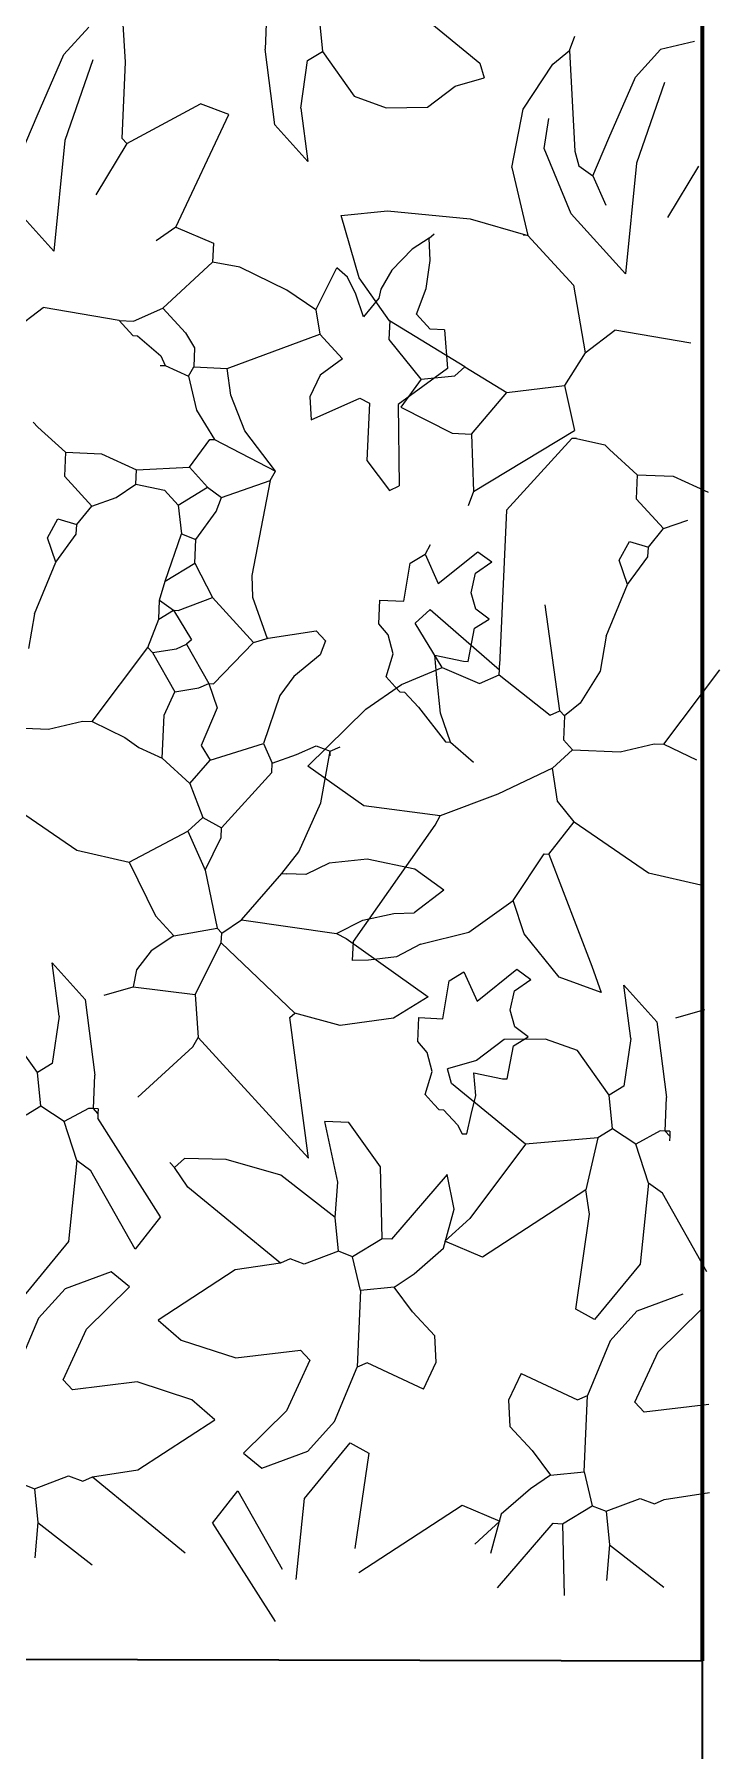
# Model space of a CAD drawing. Header units: inches. Extents: x 2013 to 15569, y -2551 to 2524.
# Drawn here: x 5214.5 to 5260.2, y 698.2 to 812.6 of the extents above; entities that cross this region are included whole.
import ezdxf

# ---------------------------------------------------------------- set-up
doc = ezdxf.new("R2010")
doc.units = ezdxf.units.IN
doc.header["$MEASUREMENT"] = 0
doc.layers.add('A-FLOR-FTPT', color=6, linetype='Continuous', lineweight=70)
doc.layers.add('A-WALL-FULL', color=7, linetype='Continuous', lineweight=35)
doc.layers.add('VERDE_siepe', color=96, linetype='Continuous')

msp = doc.modelspace()

# ---------------------------------------------------------------- linework, layer by layer
at = {"layer": 'A-FLOR-FTPT'}
msp.add_line((5259.046, 704.148), (5259.046, 999.638), dxfattribs=at)
at = {"layer": 'A-WALL-FULL'}
for p in [(5034.046, 704.638), (5259.046, 99.638)]:
    msp.add_line(p, (5259.046, 704.148), dxfattribs=at)
at = {"layer": 'VERDE_siepe'}
for p, q in [((5239.276, 814.674), (5244.207, 810.629)), ((5220.588, 810.701), (5220.395, 813.582)), ((5229.981, 813.803), (5229.884, 811.573)), ((5233.485, 813.65), (5233.707, 811.406)), ((5216.461, 811.201), (5218.136, 813.043)), ((5250.174, 811.486), (5250.534, 812.428)), ((5214.687, 807.128), (5216.461, 811.201)), ((5230.527, 806.525), (5229.884, 811.573)), ((5232.723, 810.81), (5233.707, 811.406)), ((5233.707, 811.406), (5235.812, 808.442)), ((5249.064, 810.567), (5250.174, 811.486)), ((5250.174, 811.486), (5250.52, 804.767)), ((5254.566, 809.699), (5256.241, 811.541)), ((5258.5, 812.08), (5256.241, 811.541)), ((5218.406, 810.85), (5216.539, 805.476)), ((5220.366, 805.603), (5220.588, 810.701)), ((5232.265, 807.639), (5232.723, 810.81)), ((5244.207, 810.629), (5244.484, 809.659)), ((5247.091, 807.575), (5249.064, 810.567)), ((5240.714, 807.693), (5242.544, 809.106)), ((5242.544, 809.106), (5244.484, 809.659)), ((5252.792, 805.626), (5254.566, 809.699)), ((5256.512, 809.348), (5254.645, 803.975)), ((5220.67, 805.271), (5225.575, 807.93)), ((5227.458, 807.21), (5225.575, 807.93)), ((5232.265, 807.639), (5232.724, 804.084)), ((5235.812, 808.442), (5237.948, 807.667)), ((5237.948, 807.667), (5240.714, 807.693)), ((5213.62, 804.621), (5214.687, 807.128)), ((5223.939, 799.702), (5227.458, 807.21)), ((5232.724, 804.084), (5230.527, 806.525)), ((5246.322, 803.674), (5247.091, 807.575)), ((5248.497, 804.957), (5248.788, 806.957)), ((5216.539, 805.476), (5215.81, 798.105)), ((5220.67, 805.271), (5220.366, 805.603)), ((5251.725, 803.119), (5252.792, 805.626)), ((5220.67, 805.271), (5218.606, 801.85)), ((5250.279, 800.593), (5248.497, 804.957)), ((5250.52, 804.767), (5250.797, 803.797)), ((5246.322, 803.674), (5247.403, 799.157)), ((5250.797, 803.797), (5251.725, 803.119)), ((5251.725, 803.119), (5252.597, 801.166)), ((5254.645, 803.975), (5253.915, 796.603)), ((5258.776, 803.769), (5256.711, 800.348)), ((5215.81, 798.105), (5212.174, 802.095)), ((5234.957, 800.482), (5238.042, 800.787)), ((5238.042, 800.787), (5243.547, 800.254)), ((5223.939, 799.702), (5222.624, 798.802)), ((5223.939, 799.702), (5226.447, 798.635)), ((5236.158, 796.325), (5234.957, 800.482)), ((5243.547, 800.254), (5247.403, 799.157)), ((5253.915, 796.603), (5250.279, 800.593)), ((5226.447, 798.635), (5226.391, 797.361)), ((5240.826, 798.966), (5239.687, 798.24)), ((5240.826, 798.966), (5241.158, 799.27)), ((5240.883, 797.484), (5240.826, 798.966)), ((5247.403, 799.157), (5247.083, 799.171)), ((5247.403, 799.157), (5250.449, 795.833)), ((5223.066, 794.313), (5226.391, 797.361)), ((5228.21, 797.04), (5226.391, 797.361)), ((5239.687, 798.24), (5238.336, 796.833)), ((5240.617, 795.619), (5240.883, 797.484)), ((5231.336, 795.496), (5228.21, 797.04)), ((5233.275, 794.188), (5234.674, 797)), ((5235.368, 796.376), (5234.674, 797)), ((5235.932, 795.237), (5235.368, 796.376)), ((5238.183, 793.451), (5236.158, 796.325)), ((5238.336, 796.833), (5237.605, 795.575)), ((5233.275, 794.188), (5231.336, 795.496)), ((5236.447, 793.73), (5235.932, 795.237)), ((5237.605, 795.575), (5237.458, 794.963)), ((5239.966, 793.896), (5240.617, 795.619)), ((5250.449, 795.833), (5251.211, 791.33)), ((5213.106, 792.832), (5215.087, 794.342)), ((5220.156, 793.482), (5215.087, 794.342)), ((5221.112, 793.441), (5223.066, 794.313)), ((5223.066, 794.313), (5224.59, 792.651)), ((5233.275, 794.188), (5233.524, 792.581)), ((5237.458, 794.963), (5236.447, 793.73)), ((5240.88, 792.899), (5239.966, 793.896)), ((5220.156, 793.482), (5221.071, 792.485)), ((5220.156, 793.482), (5221.112, 793.441)), ((5238.162, 792.219), (5238.217, 793.493)), ((5243.19, 790.403), (5238.183, 793.451)), ((5241.836, 792.857), (5240.88, 792.899)), ((5241.836, 792.857), (5242.043, 790.294)), ((5251.211, 791.33), (5253.192, 792.84)), ((5258.262, 791.98), (5253.192, 792.84)), ((5221.071, 792.485), (5221.39, 792.471)), ((5221.39, 792.471), (5222.927, 791.127)), ((5224.59, 792.651), (5225.185, 791.668)), ((5225.185, 791.668), (5225.13, 790.392)), ((5227.36, 790.295), (5233.524, 792.581)), ((5233.524, 792.581), (5235.048, 790.918)), ((5240.281, 789.572), (5238.162, 792.219)), ((5222.899, 790.49), (5223.218, 790.476)), ((5222.927, 791.127), (5223.218, 790.476)), ((5223.218, 790.476), (5224.783, 789.77)), ((5235.048, 790.918), (5233.546, 789.83)), ((5251.211, 791.33), (5249.839, 789.156)), ((5224.783, 789.77), (5225.13, 790.392)), ((5224.783, 789.77), (5225.323, 787.511)), ((5225.13, 790.392), (5227.36, 790.295)), ((5227.592, 788.506), (5227.36, 790.295)), ((5233.546, 789.83), (5232.87, 788.393)), ((5242.043, 790.294), (5238.746, 787.884)), ((5240.281, 789.572), (5238.923, 787.716)), ((5240.281, 789.572), (5242.525, 789.794)), ((5242.525, 789.794), (5243.19, 790.403)), ((5243.19, 790.403), (5245.988, 788.685)), ((5228.532, 786.12), (5227.592, 788.506)), ((5232.87, 788.393), (5232.956, 786.859)), ((5232.956, 786.859), (5236.211, 788.314)), ((5236.211, 788.314), (5236.835, 787.967)), ((5243.633, 785.915), (5245.988, 788.685)), ((5245.988, 788.685), (5249.839, 789.156)), ((5249.839, 789.156), (5250.519, 786.157)), ((5225.323, 787.511), (5226.514, 785.544)), ((5236.835, 787.967), (5236.668, 784.144)), ((5238.746, 787.884), (5238.828, 782.454)), ((5238.923, 787.716), (5242.358, 785.97)), ((5214.435, 786.709), (5214.74, 786.377)), ((5214.74, 786.377), (5216.582, 784.7)), ((5230.573, 783.452), (5228.532, 786.12)), ((5242.358, 785.97), (5243.633, 785.915)), ((5243.633, 785.915), (5243.785, 782.077)), ((5243.785, 782.077), (5250.519, 786.157)), ((5224.838, 783.702), (5226.196, 785.558)), ((5226.196, 785.558), (5226.514, 785.544)), ((5226.514, 785.544), (5230.573, 783.452)), ((5250.323, 785.623), (5245.965, 780.833)), ((5250.642, 785.609), (5250.323, 785.623)), ((5250.642, 785.609), (5252.54, 785.207)), ((5252.54, 785.207), (5252.845, 784.875)), ((5252.845, 784.875), (5254.687, 783.199)), ((5216.582, 784.7), (5216.512, 783.107)), ((5216.582, 784.7), (5218.976, 784.601)), ((5218.976, 784.601), (5221.319, 783.536)), ((5221.319, 783.536), (5224.838, 783.702)), ((5224.838, 783.702), (5226.057, 782.372)), ((5236.668, 784.144), (5238.178, 782.162)), ((5216.512, 783.107), (5218.341, 781.112)), ((5219.962, 781.68), (5221.278, 782.58)), ((5221.278, 782.58), (5221.319, 783.536)), ((5221.278, 782.58), (5223.175, 782.179)), ((5226.985, 781.693), (5230.226, 782.829)), ((5230.226, 782.829), (5228.992, 776.498)), ((5230.226, 782.829), (5230.573, 783.452)), ((5238.178, 782.162), (5238.828, 782.454)), ((5254.687, 783.199), (5254.617, 781.605)), ((5254.687, 783.199), (5257.081, 783.1)), ((5257.081, 783.1), (5259.424, 782.034)), ((5218.341, 781.112), (5219.962, 781.68)), ((5223.175, 782.179), (5224.089, 781.181)), ((5224.089, 781.181), (5226.057, 782.372)), ((5226.057, 782.372), (5226.985, 781.693)), ((5226.625, 780.751), (5226.985, 781.693)), ((5243.785, 782.077), (5243.424, 781.136)), ((5254.617, 781.605), (5256.446, 779.61)), ((5215.376, 779.007), (5216.069, 780.254)), ((5216.069, 780.254), (5217.329, 779.88)), ((5217.329, 779.88), (5218.341, 781.112)), ((5224.089, 781.181), (5224.324, 779.256)), ((5225.266, 778.895), (5226.625, 780.751)), ((5245.965, 780.833), (5245.515, 770.51)), ((5256.446, 779.61), (5258.067, 780.178)), ((5215.944, 777.386), (5217.301, 779.242)), ((5217.301, 779.242), (5217.329, 779.88)), ((5223.23, 776.111), (5224.324, 779.256)), ((5224.324, 779.256), (5225.266, 778.895)), ((5255.434, 778.378), (5256.446, 779.61)), ((5215.944, 777.386), (5215.376, 779.007)), ((5225.197, 777.303), (5225.266, 778.895)), ((5239.562, 777.314), (5240.546, 777.91)), ((5240.893, 778.533), (5240.546, 777.91)), ((5240.546, 777.91), (5241.418, 775.957)), ((5241.418, 775.957), (5244.064, 778.075)), ((5244.064, 778.075), (5244.992, 777.397)), ((5253.481, 777.505), (5254.174, 778.752)), ((5254.174, 778.752), (5255.434, 778.378)), ((5255.406, 777.74), (5255.434, 778.378)), ((5214.516, 773.938), (5215.944, 777.386)), ((5223.23, 776.111), (5225.197, 777.303)), ((5225.197, 777.303), (5226.375, 775.016)), ((5239.132, 774.78), (5239.562, 777.314)), ((5243.916, 776.636), (5244.992, 777.397)), ((5254.049, 775.884), (5253.481, 777.505)), ((5254.049, 775.884), (5255.406, 777.74)), ((5222.856, 774.851), (5223.23, 776.111)), ((5228.992, 776.498), (5229.051, 775.048)), ((5243.631, 775.339), (5243.916, 776.636)), ((5252.621, 772.436), (5254.049, 775.884)), ((5222.8, 773.576), (5222.856, 774.851)), ((5222.856, 774.851), (5223.784, 774.171)), ((5224.102, 774.157), (5226.375, 775.016)), ((5226.375, 775.016), (5229.117, 772.024)), ((5229.051, 775.048), (5230.016, 772.28)), ((5237.47, 773.256), (5237.539, 774.849)), ((5237.539, 774.849), (5239.132, 774.78)), ((5243.926, 774.236), (5243.631, 775.339)), ((5249.531, 767.462), (5248.563, 774.528)), ((5214.516, 773.938), (5214.11, 771.621)), ((5222.079, 771.693), (5222.8, 773.576)), ((5222.8, 773.576), (5223.784, 774.171)), ((5223.784, 774.171), (5224.102, 774.157)), ((5223.784, 774.171), (5224.975, 772.204)), ((5239.891, 773.31), (5240.889, 774.224)), ((5241.678, 770.359), (5239.891, 773.31)), ((5240.889, 774.224), (5245.501, 770.192)), ((5243.842, 772.978), (5244.826, 773.574)), ((5244.826, 773.574), (5243.926, 774.236)), ((5224.975, 772.204), (5224.642, 771.9)), ((5229.117, 772.024), (5230.087, 772.301)), ((5230.087, 772.301), (5233.3, 772.799)), ((5233.3, 772.799), (5233.91, 772.134)), ((5238.082, 772.528), (5237.47, 773.256)), ((5238.426, 771.258), (5238.082, 772.528)), ((5243.427, 770.762), (5243.842, 772.978)), ((5252.621, 772.436), (5252.215, 770.119)), ((5218.353, 766.747), (5222.079, 771.693)), ((5222.079, 771.693), (5222.385, 771.359)), ((5222.385, 771.359), (5223.991, 771.609)), ((5222.385, 771.359), (5223.866, 768.742)), ((5223.991, 771.609), (5224.642, 771.9)), ((5224.642, 771.9), (5226.125, 769.281)), ((5226.443, 769.267), (5229.117, 772.024)), ((5233.549, 771.193), (5231.791, 769.748)), ((5233.91, 772.134), (5233.549, 771.193)), ((5237.954, 769.723), (5238.426, 771.258)), ((5241.21, 771.177), (5243.107, 770.776)), ((5241.327, 769.66), (5241.21, 771.177)), ((5238.97, 769.231), (5241.678, 770.359)), ((5241.678, 770.359), (5244.185, 769.292)), ((5243.107, 770.776), (5243.427, 770.762)), ((5244.185, 769.292), (5245.487, 769.874)), ((5245.487, 769.874), (5245.501, 770.192)), ((5245.487, 769.874), (5248.881, 767.172)), ((5245.501, 770.192), (5245.515, 770.51)), ((5252.215, 770.119), (5250.893, 767.978)), ((5256.458, 765.245), (5260.184, 770.191)), ((5223.16, 767.176), (5223.866, 768.742)), ((5223.866, 768.742), (5225.473, 768.991)), ((5225.473, 768.991), (5226.125, 769.281)), ((5226.125, 769.281), (5226.443, 769.267)), ((5226.125, 769.281), (5226.692, 767.661)), ((5231.791, 769.748), (5230.878, 768.479)), ((5236.594, 767.575), (5238.97, 769.231)), ((5238.564, 769.059), (5237.954, 769.723)), ((5238.564, 769.059), (5238.869, 768.725)), ((5241.567, 767.304), (5241.327, 769.66)), ((5226.692, 767.661), (5225.625, 765.153)), ((5230.878, 768.479), (5229.781, 765.291)), ((5238.869, 768.725), (5239.187, 768.712)), ((5239.187, 768.712), (5240.101, 767.714)), ((5240.101, 767.714), (5241.915, 765.401)), ((5250.893, 767.978), (5249.837, 767.13)), ((5215.458, 766.235), (5217.715, 766.775)), ((5217.715, 766.775), (5218.353, 766.747)), ((5218.353, 766.747), (5220.541, 765.694)), ((5223.035, 764.309), (5223.16, 767.176)), ((5232.743, 763.786), (5236.594, 767.575)), ((5242.235, 765.387), (5241.567, 767.304)), ((5248.881, 767.172), (5249.531, 767.462)), ((5249.531, 767.462), (5249.837, 767.13)), ((5249.837, 767.13), (5249.767, 765.537)), ((5212.271, 766.374), (5215.458, 766.235)), ((5220.541, 765.694), (5221.469, 765.016)), ((5241.915, 765.401), (5242.235, 765.387)), ((5242.235, 765.387), (5243.771, 764.043)), ((5249.767, 765.537), (5250.376, 764.873)), ((5221.469, 765.016), (5223.035, 764.309)), ((5223.035, 764.309), (5224.877, 762.632)), ((5224.877, 762.632), (5226.221, 764.17)), ((5225.625, 765.153), (5226.221, 764.17)), ((5226.221, 764.17), (5229.781, 765.291)), ((5229.781, 765.291), (5230.362, 763.989)), ((5230.362, 763.989), (5231.983, 764.557)), ((5231.983, 764.557), (5233.285, 765.138)), ((5233.285, 765.138), (5234.227, 764.778)), ((5233.594, 761.326), (5234.227, 764.778)), ((5234.213, 764.46), (5234.227, 764.778)), ((5234.227, 764.778), (5234.879, 765.069)), ((5249.046, 763.653), (5250.376, 764.873)), ((5250.376, 764.873), (5253.563, 764.734)), ((5253.563, 764.734), (5255.821, 765.273)), ((5255.821, 765.273), (5256.458, 765.245)), ((5256.458, 765.245), (5258.646, 764.192)), ((5226.982, 759.667), (5230.334, 763.352)), ((5230.334, 763.352), (5230.362, 763.989)), ((5236.467, 761.131), (5232.743, 763.786)), ((5249.046, 763.653), (5245.407, 761.914)), ((5249.38, 761.448), (5249.046, 763.653)), ((5224.877, 762.632), (5225.736, 760.36)), ((5245.407, 761.914), (5241.565, 760.468)), ((5212.382, 761.581), (5217.34, 758.172)), ((5232.138, 758.063), (5233.594, 761.326)), ((5241.565, 760.468), (5236.467, 761.131)), ((5250.487, 760.08), (5249.38, 761.448)), ((5224.738, 759.446), (5225.736, 760.36)), ((5225.736, 760.36), (5226.982, 759.667)), ((5226.954, 759.031), (5226.982, 759.667)), ((5235.775, 752.103), (5241.219, 759.845)), ((5241.219, 759.845), (5241.565, 760.468)), ((5248.796, 757.918), (5250.487, 760.08)), ((5250.487, 760.08), (5255.445, 756.671)), ((5220.818, 757.383), (5224.738, 759.446)), ((5224.738, 759.446), (5225.901, 756.842)), ((5225.901, 756.842), (5226.954, 759.031)), ((5217.34, 758.172), (5220.818, 757.383)), ((5220.818, 757.383), (5222.576, 753.795)), ((5230.999, 756.619), (5232.138, 758.063)), ((5234.162, 757.321), (5232.592, 756.55)), ((5236.688, 757.592), (5234.162, 757.321)), ((5239.857, 756.909), (5236.688, 757.592)), ((5246.428, 754.83), (5248.478, 757.932)), ((5248.478, 757.932), (5248.796, 757.918)), ((5248.796, 757.918), (5251.663, 750.452)), ((5225.901, 756.842), (5226.69, 752.977)), ((5228.311, 753.545), (5230.999, 756.619)), ((5230.999, 756.619), (5231.318, 756.605)), ((5232.592, 756.55), (5231.318, 756.605)), ((5241.804, 755.51), (5239.857, 756.909)), ((5255.445, 756.671), (5258.923, 755.881)), ((5241.804, 755.51), (5239.823, 754)), ((5236.396, 753.515), (5238.472, 753.97)), ((5238.472, 753.97), (5239.823, 754)), ((5243.463, 752.725), (5246.428, 754.83)), ((5247.151, 752.603), (5246.428, 754.83)), ((5222.576, 753.795), (5223.795, 752.465)), ((5223.795, 752.465), (5226.69, 752.977)), ((5226.69, 752.977), (5226.995, 752.644)), ((5226.995, 752.644), (5228.311, 753.545)), ((5228.311, 753.545), (5234.655, 752.629)), ((5234.655, 752.629), (5236.396, 753.515)), ((5240.235, 751.908), (5243.463, 752.725)), ((5223.795, 752.465), (5222.292, 751.475)), ((5225.222, 748.572), (5226.967, 752.007)), ((5226.967, 752.007), (5226.995, 752.644)), ((5226.967, 752.007), (5231.871, 747.325)), ((5234.655, 752.629), (5235.279, 752.283)), ((5235.279, 752.283), (5240.745, 748.398)), ((5235.72, 750.828), (5235.775, 752.103)), ((5240.235, 751.908), (5238.638, 751.069)), ((5249.483, 749.717), (5247.151, 752.603)), ((5216.158, 747.124), (5215.699, 750.679)), ((5215.699, 750.679), (5217.896, 748.238)), ((5222.292, 751.475), (5221.315, 750.199)), ((5236.786, 750.856), (5235.72, 750.828)), ((5238.638, 751.069), (5236.786, 750.856)), ((5251.663, 750.452), (5252.278, 748.695)), ((5221.315, 750.199), (5221.093, 749.071)), ((5241.73, 746.948), (5242.159, 749.482)), ((5242.159, 749.482), (5243.143, 750.078)), ((5243.143, 750.078), (5244.016, 748.125)), ((5244.016, 748.125), (5246.662, 750.244)), ((5246.514, 748.804), (5247.59, 749.566)), ((5246.662, 750.244), (5247.59, 749.566)), ((5252.278, 748.695), (5249.483, 749.717)), ((5217.896, 748.238), (5218.539, 743.19)), ((5219.154, 748.517), (5221.093, 749.071)), ((5221.093, 749.071), (5225.222, 748.572)), ((5225.222, 748.572), (5225.415, 745.691)), ((5240.745, 748.398), (5238.453, 746.991)), ((5246.229, 747.508), (5246.514, 748.804)), ((5254.263, 745.622), (5253.804, 749.177)), ((5253.804, 749.177), (5256.001, 746.736)), ((5216.158, 747.124), (5215.7, 743.952)), ((5231.538, 747.019), (5231.871, 747.325)), ((5232.771, 737.664), (5231.538, 747.019)), ((5234.89, 746.492), (5231.871, 747.325)), ((5240.067, 745.424), (5240.137, 747.018)), ((5240.137, 747.018), (5241.73, 746.948)), ((5246.524, 746.404), (5246.229, 747.508)), ((5257.259, 747.015), (5259.198, 747.569)), ((5214.716, 743.356), (5212.611, 746.321)), ((5238.453, 746.991), (5234.89, 746.492)), ((5247.423, 745.742), (5246.524, 746.404)), ((5256.001, 746.736), (5256.644, 741.688)), ((5221.411, 741.715), (5225.069, 745.067)), ((5225.069, 745.067), (5225.415, 745.691)), ((5225.415, 745.691), (5232.771, 737.664)), ((5240.679, 744.696), (5240.067, 745.424)), ((5245.815, 745.567), (5243.984, 744.155)), ((5248.58, 745.593), (5245.815, 745.567)), ((5246.024, 742.93), (5246.44, 745.146)), ((5246.44, 745.146), (5247.423, 745.742)), ((5250.716, 744.819), (5248.58, 745.593)), ((5252.821, 741.854), (5250.716, 744.819)), ((5254.263, 745.622), (5253.805, 742.45)), ((5215.7, 743.952), (5214.716, 743.356)), ((5241.024, 743.427), (5240.679, 744.696)), ((5243.984, 744.155), (5242.045, 743.602)), ((5242.321, 742.632), (5242.045, 743.602)), ((5214.938, 741.112), (5214.716, 743.356)), ((5218.442, 740.96), (5218.539, 743.19)), ((5240.552, 741.891), (5241.024, 743.427)), ((5247.253, 738.587), (5242.321, 742.632)), ((5243.807, 743.346), (5245.705, 742.944)), ((5243.925, 741.828), (5243.807, 743.346)), ((5245.705, 742.944), (5246.024, 742.93)), ((5253.805, 742.45), (5252.821, 741.854)), ((5241.162, 741.227), (5240.552, 741.891)), ((5243.62, 740.563), (5243.925, 741.828)), ((5253.043, 739.611), (5252.821, 741.854)), ((5256.547, 739.458), (5256.644, 741.688)), ((5214.938, 741.112), (5213.955, 740.517)), ((5216.489, 740.087), (5214.938, 741.112)), ((5218.124, 740.974), (5216.489, 740.087)), ((5218.442, 740.96), (5218.124, 740.974)), ((5218.761, 740.946), (5218.442, 740.96)), ((5218.748, 740.628), (5218.442, 740.96)), ((5218.748, 740.628), (5218.734, 740.308)), ((5222.916, 733.742), (5218.734, 740.308)), ((5218.761, 740.946), (5218.748, 740.628)), ((5241.162, 741.227), (5241.466, 740.894)), ((5241.466, 740.894), (5241.784, 740.88)), ((5241.784, 740.88), (5242.699, 739.883)), ((5243.337, 739.267), (5243.62, 740.563)), ((5217.334, 737.496), (5216.489, 740.087)), ((5235.465, 740.036), (5233.872, 740.105)), ((5234.743, 736.06), (5233.872, 740.105)), ((5237.571, 737.071), (5235.465, 740.036)), ((5242.699, 739.883), (5243.018, 739.281)), ((5243.018, 739.281), (5243.337, 739.267)), ((5252.06, 739.015), (5247.253, 738.587)), ((5252.06, 739.015), (5251.269, 735.539)), ((5253.043, 739.611), (5252.06, 739.015)), ((5254.594, 738.585), (5253.043, 739.611)), ((5256.229, 739.472), (5254.594, 738.585)), ((5256.547, 739.458), (5256.229, 739.472)), ((5256.866, 739.444), (5256.547, 739.458)), ((5256.853, 739.126), (5256.547, 739.458)), ((5256.853, 739.126), (5256.839, 738.806)), ((5256.866, 739.444), (5256.853, 739.126)), ((5247.253, 738.587), (5243.525, 733.641)), ((5255.439, 735.995), (5254.594, 738.585)), ((5217.334, 737.496), (5216.779, 732.095)), ((5218.262, 736.818), (5217.334, 737.496)), ((5221.226, 731.581), (5218.262, 736.818)), ((5223.842, 737.031), (5223.538, 737.363)), ((5224.507, 737.641), (5223.842, 737.031)), ((5224.742, 735.715), (5223.842, 737.031)), ((5227.284, 737.557), (5224.507, 737.641)), ((5230.924, 736.519), (5227.284, 737.557)), ((5237.68, 732.278), (5237.571, 737.071)), ((5230.906, 730.658), (5224.742, 735.715)), ((5234.55, 733.692), (5230.924, 736.519)), ((5234.55, 733.692), (5234.743, 736.06)), ((5242.016, 736.558), (5238.318, 732.251)), ((5242.496, 734.256), (5242.016, 736.558)), ((5255.439, 735.995), (5254.884, 730.593)), ((5256.367, 735.316), (5255.439, 735.995)), ((5251.269, 735.539), (5244.37, 731.051)), ((5251.518, 733.931), (5251.269, 735.539)), ((5259.331, 730.079), (5256.367, 735.316)), ((5222.916, 733.742), (5221.226, 731.581)), ((5234.771, 731.448), (5234.55, 733.691)), ((5241.768, 731.649), (5242.496, 734.256)), ((5243.525, 733.641), (5241.863, 732.118)), ((5250.604, 727.587), (5251.518, 733.931)), ((5237.68, 732.278), (5235.713, 731.087)), ((5238.318, 732.251), (5237.68, 732.278)), ((5216.779, 732.095), (5213.745, 728.396)), ((5234.771, 731.448), (5232.5, 730.589)), ((5235.713, 731.087), (5234.771, 731.448)), ((5236.253, 728.829), (5235.713, 731.087)), ((5239.813, 729.95), (5241.768, 731.649)), ((5244.37, 731.051), (5241.863, 732.118)), ((5219.619, 730.087), (5216.558, 728.955)), ((5220.851, 729.075), (5219.619, 730.087)), ((5227.885, 730.202), (5222.76, 726.864)), ((5230.906, 730.658), (5227.885, 730.202)), ((5231.558, 730.949), (5230.906, 730.658)), ((5232.5, 730.589), (5231.558, 730.949)), ((5238.497, 729.05), (5239.813, 729.95)), ((5254.884, 730.593), (5251.85, 726.894)), ((5216.558, 728.955), (5214.782, 726.98)), ((5217.975, 726.255), (5220.851, 729.075)), ((5236.253, 728.829), (5236.031, 723.731)), ((5238.497, 729.05), (5236.253, 728.829)), ((5239.702, 727.402), (5238.497, 729.05)), ((5251.85, 726.894), (5250.604, 727.587)), ((5257.724, 728.585), (5254.663, 727.453)), ((5256.081, 724.753), (5258.956, 727.574)), ((5214.782, 726.98), (5213.259, 723.341)), ((5222.761, 726.863), (5224.298, 725.52)), ((5241.207, 725.81), (5239.702, 727.402)), ((5254.663, 727.453), (5252.887, 725.478)), ((5216.431, 722.884), (5217.975, 726.255)), ((5224.298, 725.52), (5227.936, 724.336)), ((5241.284, 724.048), (5241.207, 725.81)), ((5252.887, 725.478), (5251.364, 721.839)), ((5227.936, 724.336), (5232.25, 724.854)), ((5232.859, 724.189), (5231.315, 720.818)), ((5232.858, 724.189), (5232.25, 724.854)), ((5254.536, 721.382), (5256.081, 724.753)), ((5234.508, 720.092), (5236.031, 723.731)), ((5236.682, 724.022), (5236.031, 723.731)), ((5240.436, 722.262), (5236.682, 724.022)), ((5240.436, 722.262), (5241.284, 724.048)), ((5246.959, 723.308), (5246.112, 721.523)), ((5246.959, 723.308), (5250.713, 721.548)), ((5216.432, 722.884), (5217.04, 722.218)), ((5221.354, 722.736), (5217.04, 722.218)), ((5224.992, 721.553), (5221.354, 722.736)), ((5250.713, 721.548), (5251.364, 721.839)), ((5251.142, 716.742), (5251.364, 721.839)), ((5226.529, 720.209), (5224.992, 721.553)), ((5231.315, 720.818), (5228.439, 717.997)), ((5246.112, 721.523), (5246.188, 719.76)), ((5254.537, 721.382), (5255.145, 720.716)), ((5259.459, 721.234), (5255.145, 720.716)), ((5221.405, 716.87), (5226.53, 720.209)), ((5232.732, 718.117), (5234.508, 720.092)), ((5246.188, 719.76), (5247.693, 718.168)), ((5232.511, 714.978), (5235.545, 718.676)), ((5235.545, 718.676), (5236.791, 717.984)), ((5228.439, 717.997), (5229.671, 716.985)), ((5229.671, 716.985), (5232.732, 718.117)), ((5236.791, 717.984), (5235.877, 711.639)), ((5247.693, 718.168), (5248.898, 716.52)), ((5214.519, 715.625), (5216.79, 716.483)), ((5216.79, 716.483), (5217.732, 716.123)), ((5217.732, 716.123), (5218.384, 716.414)), ((5218.384, 716.414), (5221.405, 716.87)), ((5218.384, 716.414), (5224.548, 711.357)), ((5248.898, 716.52), (5247.582, 715.62)), ((5248.898, 716.52), (5251.142, 716.742)), ((5251.142, 716.742), (5251.682, 714.484)), ((5213.577, 715.986), (5214.519, 715.625)), ((5214.519, 715.625), (5214.74, 713.381)), ((5226.374, 713.33), (5228.064, 715.491)), ((5228.064, 715.491), (5231.028, 710.254)), ((5231.956, 709.576), (5232.511, 714.978)), ((5247.582, 715.62), (5245.627, 713.922)), ((5252.624, 714.123), (5254.895, 714.981)), ((5254.895, 714.981), (5255.837, 714.622)), ((5256.489, 714.912), (5259.51, 715.368)), ((5236.126, 710.032), (5243.025, 714.519)), ((5243.025, 714.519), (5245.532, 713.452)), ((5245.627, 713.922), (5244.899, 711.315)), ((5249.715, 713.292), (5251.682, 714.484)), ((5251.682, 714.484), (5252.624, 714.123)), ((5252.624, 714.123), (5252.845, 711.879)), ((5255.837, 714.622), (5256.489, 714.912)), ((5214.74, 713.381), (5214.547, 711.013)), ((5214.74, 713.381), (5218.366, 710.553)), ((5226.374, 713.33), (5230.556, 706.764)), ((5243.87, 711.929), (5245.532, 713.452)), ((5245.379, 709.013), (5249.077, 713.32)), ((5249.077, 713.32), (5249.715, 713.292)), ((5249.715, 713.292), (5249.825, 708.499)), ((5252.845, 711.879), (5252.652, 709.511)), ((5252.845, 711.879), (5256.471, 709.051))]:
    msp.add_line(p, q, dxfattribs=at)
msp.add_arc((5245.965, 780.833), 0.0000399, 137.3475, 177.15048, dxfattribs=at)

doc.saveas('drawing.dxf')
